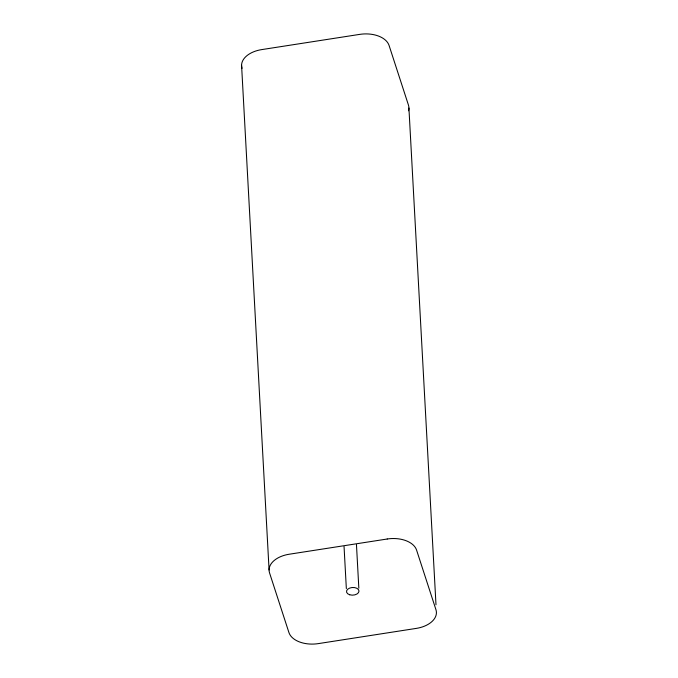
<?xml version="1.0" encoding="UTF-8"?>
<svg xmlns="http://www.w3.org/2000/svg" width="678" height="678" viewBox="0 0 678 678"><rect width="100%" height="100%" fill="white"/><g stroke="black" fill="none" stroke-linecap="round" stroke-linejoin="round"><path stroke-width="1.02" d="M408.919 108.039L435.988 604.784M356.467 544.671L358.832 588.173M344.051 546.57L346.348 588.623M241.58 65.334L269.081 569.961M408.52 110.768A25.001 15.34 -3.1 0 0 408.444 105.065L389.079 45.468A25.001 15.34 -3.1 0 0 359.738 34.375L261.716 49.604A25.001 15.34 -3.1 0 0 242.054 68.308M387.231 539.002L289.218 554.231A25.001 15.34 -3.1 0 0 269.556 572.935L288.921 632.532A25.001 15.34 -3.1 0 0 318.262 643.625L416.284 628.396A25.001 15.34 -3.1 0 0 435.946 609.692L416.58 550.095A25.001 15.34 -3.1 0 0 387.231 539.002M349.695 594.767A6.246 3.831 -3.1 0 0 358.993 591.055A6.246 3.831 -3.1 0 0 349.56 588.123A6.246 3.831 -3.1 0 0 349.695 594.767"/></g></svg>
